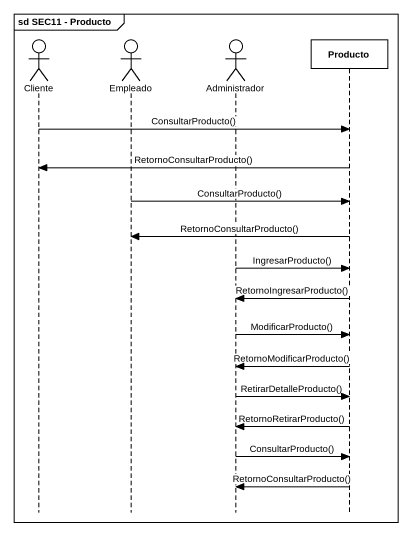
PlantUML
@startuml
mainframe sd SEC11 - Producto
hide footbox
actor Cliente
actor Empleado
actor Administrador
participant Producto

Cliente -> Producto : ConsultarProducto()
Producto -> Cliente : RetornoConsultarProducto()
Empleado -> Producto : ConsultarProducto()
Producto -> Empleado : RetornoConsultarProducto()
Administrador -> Producto : IngresarProducto()
Producto -> Administrador : RetornoIngresarProducto()
Administrador -> Producto : ModificarProducto()
Producto -> Administrador : RetornoModificarProducto()
Administrador -> Producto : RetirarDetalleProducto()
Producto -> Administrador : RetornoRetirarProducto()
Administrador -> Producto : ConsultarProducto()
Producto -> Administrador : RetornoConsultarProducto()
@enduml
